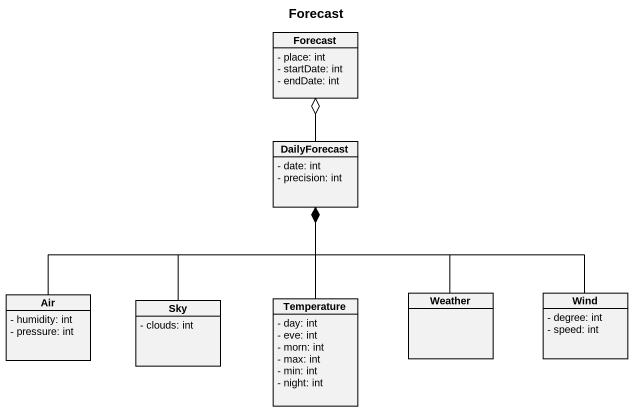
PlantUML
@startuml
title Forecast
hide circle
hide empty members
skinparam classAttributeIconSize 0
class Forecast {
  - place: int
  - startDate: int
  - endDate: int
}
class DailyForecast {
  - date: int
  - precision: int
}
class Air {
  - humidity: int
  - pressure: int
}
class Sky {
  - clouds: int
}
class Temperature {
  - day: int
  - eve: int
  - morn: int
  - max: int
  - min: int
  - night: int
}
class Weather
class Wind {
  - degree: int
  - speed: int
}
DailyForecast -up-o Forecast
Air -right-* DailyForecast
Sky -up-* DailyForecast
Temperature -up-* DailyForecast
Weather -up-* DailyForecast
Wind -left-* DailyForecast
@enduml
